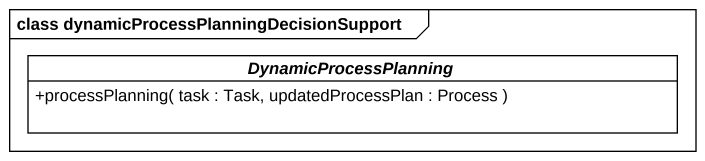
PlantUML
@startuml
mainframe class dynamicProcessPlanningDecisionSupport
hide circle
hide empty members
skinparam classAttributeIconSize 0
abstract class DynamicProcessPlanning #FFFFFF {
  +processPlanning( task : Task, updatedProcessPlan : Process )
}
@enduml
